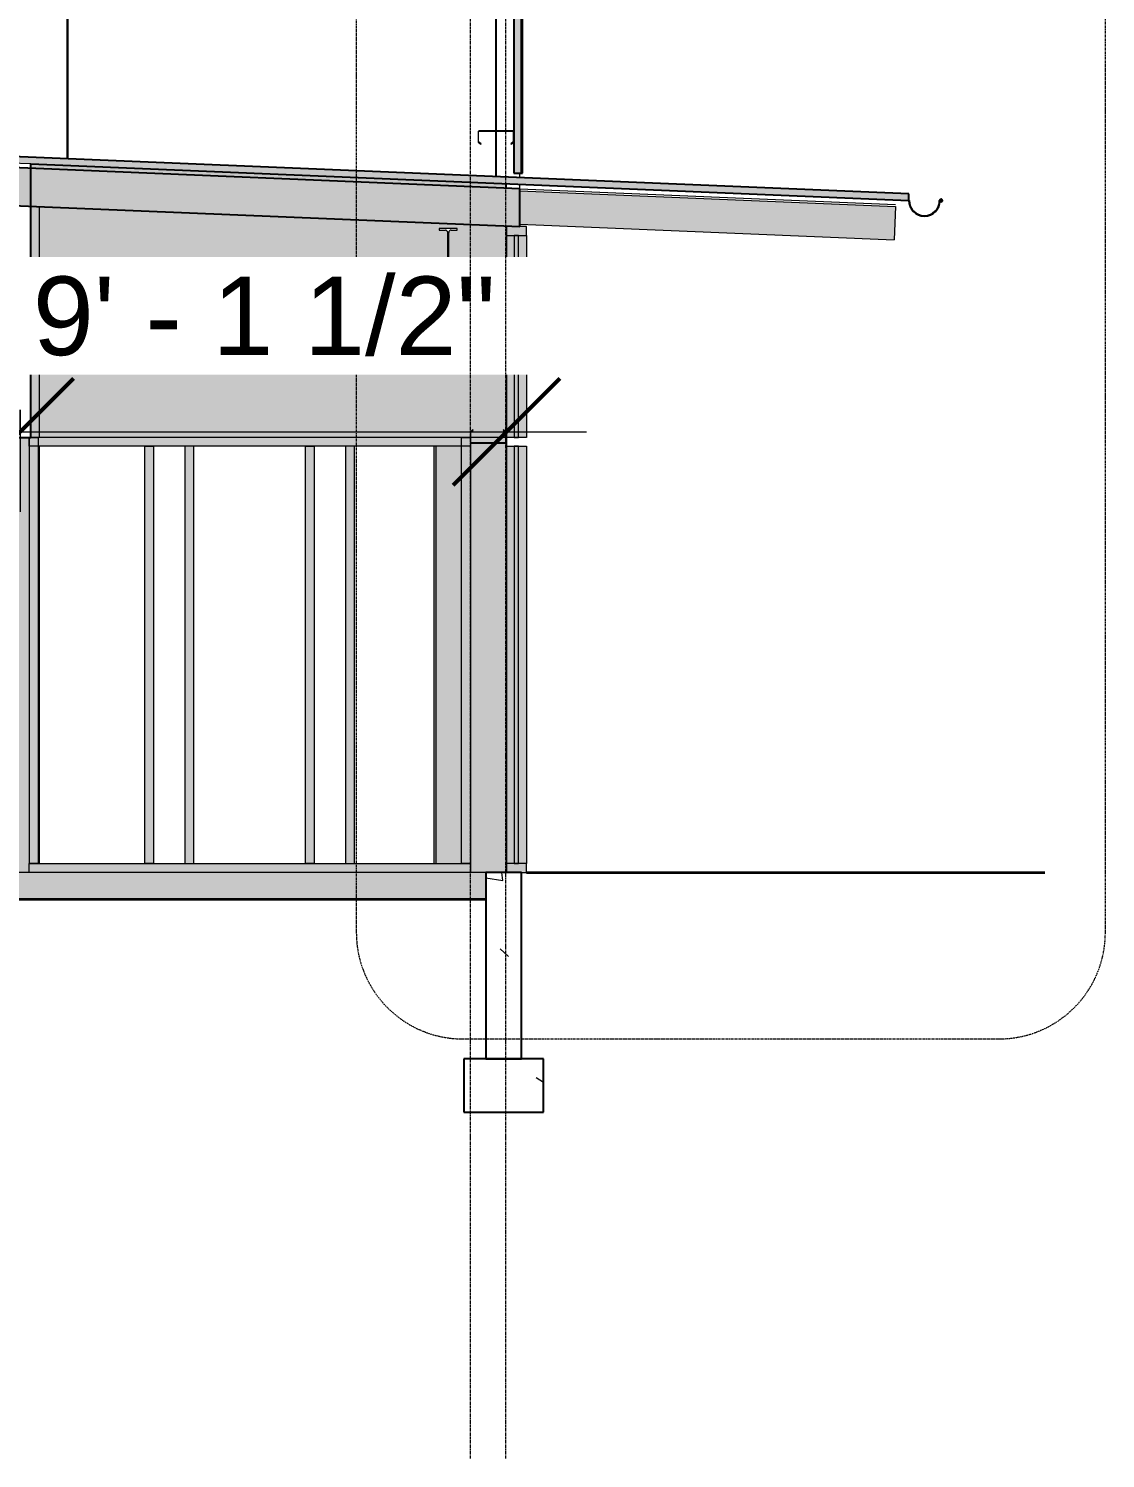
# Model space of a CAD drawing. Header units: inches. Extents: x -23034 to -8448, y -290 to 853.
# Drawn here: x -15321.9 to -15079.4, y -132 to 190.1 of the extents above; entities that cross this region are included whole.
import ezdxf

# ---------------------------------------------------------------- set-up
doc = ezdxf.new("R2010")
doc.units = ezdxf.units.IN
doc.header["$MEASUREMENT"] = 0
doc.linetypes.add('Dash Dot 3_16_', pattern=[0.3125, 0.1875, -0.0625, 0, -0.0625])
doc.linetypes.add('Grid Line 1_2_', pattern=[0.875, 0.5, -0.125, 0.125, -0.125])
for name, color, linetype, lineweight in [('A-ANNO-DIMS', 211, 'Continuous', 9), ('A-ANNO-DIMS-192', 211, 'Continuous', 9), ('A-ANNO-SYMB', 150, 'Continuous', 9), ('A-CLNG', 13, 'Continuous', 9), ('A-CLNG-PATT', 13, 'Continuous', 9), ('A-GLAZ-CURT', 52, 'Continuous', 9), ('A-GLAZ-CWMG', 51, 'Continuous', 9), ('A-ROOF', 132, 'Continuous', 9), ('A-ROOF-MCUT', 132, 'Continuous', 25), ('A-ROOF-OTLN', 132, 'Continuous', 9), ('A-WALL', 113, 'Continuous', 9), ('A-WALL-PATT', 111, 'Continuous', 25), ('C-BLDG-PADS', 91, 'Continuous', 9), ('C-TOPO', 7, 'Continuous', 9), ('I-WALL', 2, 'Continuous', 9), ('L-SITE-WALL', 31, 'Continuous', 9), ('S-BEAM', 12, 'Continuous', 9), ('S-COLS', 52, 'Continuous', 9), ('S-FNDN', 32, 'Continuous', 9), ('S-GRID', 1, 'Continuous', 9)]:
    doc.layers.add(name, color=color, linetype=linetype, lineweight=lineweight)
doc.styles.add('Arial_1', font='arial.ttf', dxfattribs={"height": 17.703593})
doc.dimstyles.new('Linear_-_3_32__Arial', dxfattribs={"dimscale": 12, "dimtxt": 18, "dimasz": 2, "dimexe": 1.5, "dimexo": 1, "dimgap": 1, "dimtad": 1, "dimdec": 4, "dimrnd": 0.0625, "dimzin": 1, "dimdsep": 46, "dimlunit": 4, "dimtxsty": 'Arial_1', "dimblk1": 'OBLIQUE', "dimblk2": 'OBLIQUE', "dimsah": 1, "dimcen": 0.09, "dimdle": 1.5, "dimazin": 0, "dimtfac": 1, "dimtdec": 4, "dimtix": 1, "dimtmove": 0, "dimatfit": 3, "dimfxl": 1, "dimtvp": 1, "dimtfill": 1, "dimfrac": 2, "dimtolj": 1, "dimtzin": 0, "dimarcsym": 2})
pattern_1 = [(50, (-32938.486, 67.247), (55.0854, -4.81984), [5.76, -63.36]), (355, (-32938.486, 67.247), (-10.65569, 57.76853), [4.608, -50.688]), (100.451, (-32933.895, 66.846), (44.42947, 52.94866), [4.895, -53.848]), (46.184, (-32938.486, 82.61), (81.96444, -12.71212), [8.64, -95.04]), (96.636, (-32931.655, 81.55), (71.7815, 74.81238), [7.343, -80.772]), (351.184, (-32938.49, 82.61), (71.78195, 74.81243), [6.912, -76.032]), (21, (-32930.806, 78.767), (45.84207, -30.92146), [5.76, -63.36]), (326, (-32930.806, 78.767), (18.68706, 55.69148), [4.608, -50.688]), (71.451, (-32926.985, 76.19), (64.52891, 24.77011), [4.895, -53.848]), (37.5, (-32938.486, 67.247), (0.933895, 25.566816), [2.534, -47.539, 2.534, -48.922, -50.88]), (37.5, (-32938.486, 67.247), (0.933895, 25.566816), [-101.53, 2.534, -48.346]), (7.5, (-32938.486, 67.247), (20.20404, 30.291303), [2.534, -26.803, 2.534, -46.387, -19.392]), (7.5, (-32938.486, 67.247), (20.20404, 30.291303), [-78.259, 2.534, -16.858]), (327.5, (-32955.612, 67.247), (40.997785, -1.732403), [2.534, -16.666, 2.534, -57.37, -79.488]), (327.5, (-32955.612, 67.247), (40.997785, -1.732403), [-79.104, 2.534, -76.954]), (317.5, (-32963.292, 67.247), (44.78888, 7.68784), [2.534, -22.426, 2.534, -37.248, -56.448]), (317.5, (-32963.292, 67.247), (44.78888, 7.68784), [-64.742, 2.534, -53.914])]
pattern_2 = [(45, (-32938.486, 67.247), (-19.00703, 19.00703), []), (45, (-32938.486, 96.047), (-19.00703, 19.00703), [])]

# ---------------------------------------------------------------- blocks, each defined once
blk = doc.blocks.new('Struct_Sports Complex_2015_rvt-2-Section 8')
at = {"layer": 'A-WALL-PATT', "lineweight": 9}
h = blk.add_hatch(dxfattribs=at)
h.set_pattern_fill('FP_12', color=250, style=0, pattern_type=2)
h.set_pattern_definition(pattern_1)
h.paths.add_polyline_path([(-22066.14, -42), (-22058.14, -42), (-22058.14, 0), (-22066.14, 0)], flags=0)
at = {"layer": 'S-FNDN'}
h = blk.add_hatch(dxfattribs=at)
h.set_pattern_fill('FP_12', color=256, style=0, pattern_type=2)
h.set_pattern_definition(pattern_1)
h.paths.add_polyline_path([(-22053.14, -54), (-22053.14, -42), (-22071.14, -42), (-22071.14, -54)], flags=0)
at = {"layer": 'L-SITE-WALL', "color": 10, "lineweight": 25}
for p, q in [((-22066.14, 0), (-22066.14, -42)), ((-22058.14, 0), (-22066.14, 0)), ((-22058.14, -42), (-22058.14, 0)), ((-22066.14, -42), (-22058.14, -42))]:
    blk.add_line(p, q, dxfattribs=at)
at = {"layer": 'S-FNDN', "color": 10, "lineweight": 25}
for p, q in [((-22053.14, -42), (-22071.14, -42)), ((-22071.14, -42), (-22071.14, -54)), ((-22053.14, -54), (-22053.14, -42)), ((-22071.14, -54), (-22053.14, -54))]:
    blk.add_line(p, q, dxfattribs=at)
blk = doc.blocks.new('Girt_C - 8_D-1111111-Section 8')
at = {"layer": 'S-BEAM'}
h = blk.add_hatch(dxfattribs=at)
h.set_pattern_fill('FP_10', color=256, style=0, pattern_type=2)
h.set_pattern_definition(pattern_2)
h.paths.add_polyline_path([(-22061.83, 96.7), (-22061.83, 96.8), (-22069.45, 96.8), (-22069.45, 96.7)], flags=0)
h.paths.add_polyline_path([(-22069.53, 96.88), (-22069.53, 99.2), (-22069, 99.65), (-22069.07, 99.73), (-22069.64, 99.25), (-22069.64, 96.88)], flags=0)
h.paths.add_polyline_path([(-22061.75, 96.88), (-22061.64, 96.88), (-22061.64, 99.25), (-22062.21, 99.73), (-22062.29, 99.65), (-22061.75, 99.2)], flags=0)
at = {"layer": 'S-BEAM', "lineweight": 15}
for p, q in [((-22069.07, 99.73), (-22069.64, 99.25)), ((-22069.64, 99.25), (-22069.64, 96.88)), ((-22069.53, 99.2), (-22069, 99.65)), ((-22069.53, 96.88), (-22069.53, 99.2)), ((-22061.83, 96.8), (-22069.45, 96.8)), ((-22069.45, 96.7), (-22061.83, 96.7)), ((-22069, 99.65), (-22069.07, 99.73)), ((-22062.21, 99.73), (-22062.29, 99.65)), ((-22062.29, 99.65), (-22061.75, 99.2)), ((-22061.64, 99.25), (-22062.21, 99.73)), ((-22061.75, 99.2), (-22061.75, 96.88)), ((-22061.64, 96.88), (-22061.64, 99.25))]:
    blk.add_line(p, q, dxfattribs=at)
for centre, radius, start, end in [((-22069.45, 96.88), 0.188, 180, 270), ((-22069.45, 96.88), 0.0782, 183.0424, 270), ((-22061.83, 96.88), 0.0782, 270, 357.8773), ((-22061.83, 96.88), 0.188, 270, 0)]:
    blk.add_arc(centre, radius, start, end, dxfattribs=at)
blk = doc.blocks.new('W-Wide Flange-Column - B3_B-1169465-Section 8')
at = {"layer": 'S-COLS'}
for points in [[(-22077.46, 2), (-22077.46, 96), (-22077.89, 96), (-22077.89, 2)], [(-22076.94, 2), (-22076.77, 2), (-22076.77, 96), (-22077.46, 96), (-22077.42, 2), (-22077.11, 2)], [(-22071.64, 2), (-22071.64, 96), (-22076.77, 96), (-22076.77, 2)]]:
    blk.add_hatch(color=256, dxfattribs=at).paths.add_polyline_path(points, flags=0)
for p, q in [((-22077.89, 96), (-22077.89, 2)), ((-22077.46, 96), (-22077.46, 2))]:
    blk.add_line(p, q, dxfattribs=at)
blk = doc.blocks.new('Rectangular Mullion - Exterior 2_ x 4_5_-1147420-Section 8')
at = {"layer": 'A-GLAZ-CWMG'}
blk.add_hatch(color=256, dxfattribs=at).paths.add_polyline_path([(-22142.02, 96), (-22142.02, 98), (-22169.02, 98), (-22169.02, 96), (-22147.64, 96)], flags=0)
for p, q in [((-22169.02, 96), (-22169.02, 98)), ((-22142.02, 98), (-22168.64, 98)), ((-22142.02, 96), (-22169.02, 96))]:
    blk.add_line(p, q, dxfattribs=at)
blk = doc.blocks.new('Rectangular Mullion - Exterior 2_ x 4_5_-1147060-Section 8')
at = {"layer": 'A-GLAZ-CWMG'}
blk.add_hatch(color=256, dxfattribs=at).paths.add_polyline_path([(-22069.64, 96), (-22069.64, 98), (-22105.83, 98), (-22105.83, 96), (-22078.52, 96)], flags=0)
for p, q in [((-22069.64, 98), (-22105.83, 98)), ((-22069.64, 96), (-22105.83, 96))]:
    blk.add_line(p, q, dxfattribs=at)
blk = doc.blocks.new('Rectangular Mullion - Exterior 2_ x 4_5_-1147398-Section 8')
at = {"layer": 'A-GLAZ-CWMG'}
blk.add_hatch(color=256, dxfattribs=at).paths.add_polyline_path([(-22105.83, 96), (-22105.83, 98), (-22142.02, 98), (-22142.02, 96)], flags=0)
for p, q in [((-22105.83, 98), (-22142.02, 98)), ((-22105.83, 96), (-22142.02, 96))]:
    blk.add_line(p, q, dxfattribs=at)
blk = doc.blocks.new('Rectangular Mullion - Exterior 2_ x 4_5_-769210-Section 8')
at = {"layer": 'A-GLAZ-CWMG'}
blk.add_hatch(color=256, dxfattribs=at).paths.add_polyline_path([(-22078.52, 0), (-22069.64, 0), (-22069.64, 2), (-22105.83, 2), (-22105.83, 0)], flags=0)
blk.add_line((-22105.83, 2), (-22069.64, 2), dxfattribs=at)
blk = doc.blocks.new('Rectangular Mullion - Exterior 2_ x 4_5_-769211-Section 8')
at = {"layer": 'A-GLAZ-CWMG'}
blk.add_hatch(color=256, dxfattribs=at).paths.add_polyline_path([(-22142.02, 0), (-22105.83, 0), (-22105.83, 2), (-22142.02, 2)], flags=0)
blk.add_line((-22142.02, 2), (-22105.83, 2), dxfattribs=at)
blk = doc.blocks.new('Rectangular Mullion - Exterior 2_ x 4_5_-1147421-Section 8')
at = {"layer": 'A-GLAZ-CWMG'}
blk.add_hatch(color=256, dxfattribs=at).paths.add_polyline_path([(-22142.02, 0), (-22142.02, 2), (-22169.02, 2), (-22169.02, 0)], flags=0)
for p, q in [((-22169.02, 0), (-22169.02, 2)), ((-22169.02, 2), (-22142.02, 2))]:
    blk.add_line(p, q, dxfattribs=at)
blk = doc.blocks.new('Rectangular Mullion - Exterior 2_ x 4_5_-1147063-Section 8')
at = {"layer": 'A-GLAZ-CWMG'}
blk.add_hatch(color=256, dxfattribs=at).paths.add_polyline_path([(-22169.02, 2), (-22167.02, 2), (-22167.02, 98), (-22169.02, 98), (-22169.02, 76.53)], flags=0)
for p, q in [((-22169.02, 98), (-22169.02, 2)), ((-22168.64, 98), (-22167.02, 98)), ((-22167.02, 98), (-22167.02, 2)), ((-22167.02, 2), (-22169.02, 2))]:
    blk.add_line(p, q, dxfattribs=at)
blk = doc.blocks.new('Rectangular Mullion - Exterior 2_ x 4_5_-827464-Section 8')
at = {"layer": 'A-GLAZ-CWMG'}
blk.add_hatch(color=256, dxfattribs=at).paths.add_polyline_path([(-22104.83, 2), (-22104.83, 96), (-22106.83, 96), (-22106.83, 2)], flags=0)
for p, q in [((-22106.83, 96), (-22104.83, 96)), ((-22106.83, 96), (-22106.83, 2)), ((-22104.83, 96), (-22104.83, 2)), ((-22104.83, 2), (-22106.83, 2))]:
    blk.add_line(p, q, dxfattribs=at)
blk = doc.blocks.new('Girt_C - 8_D-V31-Section 8')
at = {"layer": 'S-BEAM'}
h = blk.add_hatch(dxfattribs=at)
h.set_pattern_fill('FP_10', color=256, style=0, pattern_type=2)
h.set_pattern_definition(pattern_2)
h.paths.add_polyline_path([(-22067.32, 164.02), (-22067.25, 164.1), (-22067.78, 164.55), (-22067.78, 166.87), (-22067.89, 166.87), (-22067.89, 164.5)], flags=0)
h.paths.add_polyline_path([(-22060.46, 164.02), (-22059.89, 164.5), (-22059.89, 166.87), (-22060, 166.87), (-22060, 164.55), (-22060.54, 164.1)], flags=0)
h.paths.add_polyline_path([(-22060.08, 166.95), (-22060.08, 167.05), (-22067.7, 167.05), (-22067.7, 166.95)], flags=0)
at = {"layer": 'S-BEAM', "lineweight": 15}
for p, q in [((-22067.89, 166.87), (-22067.89, 164.5)), ((-22067.89, 164.5), (-22067.32, 164.02)), ((-22067.78, 164.55), (-22067.78, 166.87)), ((-22067.25, 164.1), (-22067.78, 164.55)), ((-22060.08, 167.05), (-22067.7, 167.05)), ((-22067.7, 166.95), (-22060.08, 166.95)), ((-22060, 164.55), (-22060.54, 164.1)), ((-22060.46, 164.02), (-22059.89, 164.5)), ((-22060, 166.87), (-22060, 164.55)), ((-22059.89, 164.5), (-22059.89, 166.87)), ((-22067.32, 164.02), (-22067.25, 164.1)), ((-22060.54, 164.1), (-22060.46, 164.02))]:
    blk.add_line(p, q, dxfattribs=at)
for centre, radius, start, end in [((-22067.7, 166.87), 0.188, 90, 180), ((-22067.7, 166.87), 0.0782, 90, 177.8773), ((-22060.08, 166.87), 0.188, 0, 90), ((-22060.08, 166.87), 0.0782, 3.0424, 90)]:
    blk.add_arc(centre, radius, start, end, dxfattribs=at)
blk = doc.blocks.new('W-Wide Flange - W12X19-1098423-Section 8')
at = {"layer": 'S-BEAM', "lineweight": 15}
for p, q in [((-22072.64, 145.05), (-22076.65, 145.05)), ((-22076.65, 145.05), (-22076.65, 144.7)), ((-22072.64, 144.7), (-22072.64, 145.05)), ((-22076.65, 144.7), (-22075.28, 144.7)), ((-22074.76, 144.18), (-22074.76, 133.73)), ((-22074.52, 133.73), (-22074.52, 144.18)), ((-22074, 144.7), (-22072.64, 144.7)), ((-22075.28, 133.2), (-22076.65, 133.2)), ((-22076.65, 133.2), (-22076.65, 132.85)), ((-22076.65, 132.85), (-22072.64, 132.85)), ((-22072.64, 133.2), (-22074, 133.2)), ((-22072.64, 132.85), (-22072.64, 133.2))]:
    blk.add_line(p, q, dxfattribs=at)
for centre, start, end in [((-22075.28, 144.18), 0, 90), ((-22074, 144.18), 90, 180), ((-22075.28, 133.73), 270, 0), ((-22074, 133.73), 180, 270)]:
    blk.add_arc(centre, 0.525, start, end, dxfattribs=at)
blk = doc.blocks.new('Rectangular Mullion - Exterior 2_ x 4_5_-V51-Section 8')
at = {"layer": 'A-GLAZ-CWMG'}
blk.add_hatch(color=256, dxfattribs=at).paths.add_polyline_path([(-22131.95, 2), (-22131.95, 96), (-22133.95, 96), (-22133.95, 2)], flags=0)
for p, q in [((-22133.95, 96), (-22133.95, 2)), ((-22131.95, 2), (-22131.95, 96))]:
    blk.add_line(p, q, dxfattribs=at)
blk = doc.blocks.new('System Panel - Exterior Glazing-827454-Section 8')
at = {"layer": 'A-GLAZ-CURT', "transparency": 33554649}
blk.add_hatch(color=256, dxfattribs=at).paths.add_polyline_path([(-22059.77, 2), (-22058.77, 2), (-22058.77, 96), (-22059.77, 96), (-22059.77, 76.53)], flags=0)
at = {"layer": 'A-GLAZ-CURT'}
for p, q in [((-22058.77, 96), (-22059.77, 96)), ((-22059.77, 96), (-22059.77, 2)), ((-22059.77, 96), (-22058.77, 96)), ((-22059.77, 96), (-22059.77, 2)), ((-22058.77, 2), (-22058.77, 96)), ((-22058.77, 2), (-22058.77, 96)), ((-22059.77, 2), (-22058.77, 2)), ((-22059.77, 2), (-22058.77, 2))]:
    blk.add_line(p, q, dxfattribs=at)
blk = doc.blocks.new('System Panel - Exterior Glazing-1142349-Section 8')
at = {"layer": 'A-GLAZ-CURT', "transparency": 33554649}
blk.add_hatch(color=256, dxfattribs=at).paths.add_polyline_path([(-22059.77, 98), (-22058.77, 98), (-22058.77, 143.5), (-22059.77, 143.5), (-22059.77, 115.59)], flags=0)
at = {"layer": 'A-GLAZ-CURT'}
for p, q in [((-22058.77, 143.5), (-22059.77, 143.5)), ((-22059.77, 143.5), (-22059.77, 98)), ((-22059.77, 143.5), (-22058.77, 143.5)), ((-22059.77, 143.5), (-22059.77, 98)), ((-22058.77, 98), (-22058.77, 143.5)), ((-22058.77, 98), (-22058.77, 143.5)), ((-22059.77, 98), (-22058.77, 98)), ((-22059.77, 98), (-22058.77, 98))]:
    blk.add_line(p, q, dxfattribs=at)
blk = doc.blocks.new('Rectangular Mullion - Exterior 2_ x 4_5_-769167-Section 8')
at = {"layer": 'A-GLAZ-CWMG'}
blk.add_hatch(color=256, dxfattribs=at).paths.add_polyline_path([(-22057.02, 0), (-22057.02, 2), (-22061.52, 2), (-22061.52, 0)], flags=0)
at = {"layer": 'A-GLAZ-CWMG', "lineweight": 13}
for p, q in [((-22057.02, 2), (-22061.52, 2)), ((-22061.52, 2), (-22061.52, 0)), ((-22061.52, 0), (-22057.02, 0)), ((-22057.02, 0), (-22057.02, 2))]:
    blk.add_line(p, q, dxfattribs=at)
blk = doc.blocks.new('Rectangular Mullion - Exterior 2_ x 4_5_-1135276-Section 8')
at = {"layer": 'A-GLAZ-CWMG'}
blk.add_hatch(color=256, dxfattribs=at).paths.add_polyline_path([(-22057.02, 143.5), (-22057.02, 145.5), (-22061.52, 145.5), (-22061.52, 143.5), (-22061.24, 143.5)], flags=0)
at = {"layer": 'A-GLAZ-CWMG', "lineweight": 13}
for p, q in [((-22057.02, 145.5), (-22061.52, 145.5)), ((-22061.52, 145.5), (-22061.52, 143.5)), ((-22057.02, 143.5), (-22057.02, 145.5)), ((-22061.52, 143.5), (-22057.02, 143.5))]:
    blk.add_line(p, q, dxfattribs=at)
blk = doc.blocks.new('Rectangular Mullion - Exterior 2_ x 4_5_-V53-Section 8')
at = {"layer": 'A-GLAZ-CWMG'}
h = blk.add_hatch(color=256, dxfattribs=at)
h.paths.add_polyline_path([(-22059.77, 2), (-22059.77, 96), (-22061.52, 96), (-22061.52, 2)], flags=0)
h.paths.add_polyline_path([(-22057.02, 2), (-22057.02, 96), (-22058.77, 96), (-22058.77, 2)], flags=0)
blk.add_hatch(color=256, dxfattribs=at).paths.add_polyline_path([(-22058.77, 2), (-22058.77, 96), (-22059.77, 96), (-22059.77, 2)], flags=0)
for p, q in [((-22061.52, 96), (-22059.77, 96)), ((-22061.52, 96), (-22061.52, 2)), ((-22059.77, 96), (-22058.77, 96)), ((-22058.77, 96), (-22057.02, 96)), ((-22057.02, 96), (-22057.02, 2)), ((-22059.77, 2), (-22061.52, 2)), ((-22058.77, 2), (-22059.77, 2)), ((-22057.02, 2), (-22058.77, 2))]:
    blk.add_line(p, q, dxfattribs=at)
blk = doc.blocks.new('Rectangular Mullion - Exterior 2_ x 4_5_-V54-Section 8')
at = {"layer": 'A-GLAZ-CWMG'}
h = blk.add_hatch(color=256, dxfattribs=at)
h.paths.add_polyline_path([(-22057.02, 98), (-22057.02, 143.5), (-22058.77, 143.5), (-22058.77, 98)], flags=0)
h.paths.add_polyline_path([(-22061.24, 98), (-22059.77, 98), (-22059.77, 143.5), (-22061.52, 143.5), (-22061.52, 98)], flags=0)
blk.add_hatch(color=256, dxfattribs=at).paths.add_polyline_path([(-22058.77, 98), (-22058.77, 143.5), (-22059.77, 143.5), (-22059.77, 98)], flags=0)
for p, q in [((-22061.52, 143.5), (-22061.52, 98)), ((-22061.24, 143.5), (-22059.77, 143.5)), ((-22059.77, 143.5), (-22058.77, 143.5)), ((-22058.77, 143.5), (-22057.02, 143.5)), ((-22057.02, 143.5), (-22057.02, 98)), ((-22059.77, 98), (-22061.52, 98)), ((-22058.77, 98), (-22059.77, 98)), ((-22057.02, 98), (-22058.77, 98))]:
    blk.add_line(p, q, dxfattribs=at)
blk = doc.blocks.new('Rectangular Mullion - Exterior 2_ x 4_5_-1142495-Section 8')
at = {"layer": 'A-GLAZ-CWMG'}
blk.add_hatch(color=256, dxfattribs=at).paths.add_polyline_path([(-22069.64, 2), (-22069.64, 98), (-22071.64, 98), (-22071.64, 2)], flags=0)
for p, q in [((-22071.64, 98), (-22069.64, 98)), ((-22071.64, 2), (-22071.64, 98)), ((-22069.64, 2), (-22071.64, 2))]:
    blk.add_line(p, q, dxfattribs=at)
blk = doc.blocks.new('Dimension Lumber - 5_5 x 7_5 Glulam-1165141-Section 8')
at = {"layer": 'S-BEAM'}
blk.add_hatch(color=256, dxfattribs=at).paths.add_polyline_path([(-21974.22, 142.48), (-21973.91, 149.98), (-22058.49, 153.5), (-22058.49, 145.99), (-22009.4, 143.95)], flags=0)
for p, q in [((-22058.49, 153.5), (-21973.91, 149.98)), ((-21973.91, 149.98), (-21974.22, 142.48)), ((-22058.49, 145.99), (-21974.22, 142.48))]:
    blk.add_line(p, q, dxfattribs=at)
blk = doc.blocks.new('DIMBLOCK1-Section 8')
at = {"layer": 'A-ANNO-DIMS-192', "lineweight": 50}
for p, q in [((-15323.82, 99.26), (-15311.82, 111.26)), ((-15214.32, 99.26), (-15202.32, 111.26)), ((-15323.82, 99.26), (-15335.82, 87.26)), ((-15214.32, 99.26), (-15226.32, 87.26))]:
    blk.add_line(p, q, dxfattribs=at)
at = {"layer": 'A-ANNO-DIMS-192'}
for p, q in [((-15323.82, 104.23), (-15323.82, 81.26)), ((-15323.82, 99.26), (-15323.82, 104.23)), ((-15214.32, 104.23), (-15214.32, 81.26)), ((-15214.32, 99.26), (-15214.32, 104.23)), ((-15341.82, 99.26), (-15196.32, 99.26))]:
    blk.add_line(p, q, dxfattribs=at)
at = {"layer": 'A-ANNO-DIMS-192', "color": 0, "insert": (-15321, 134.23), "char_height": 17.7036, "width": 124.6154, "attachment_point": 1, "line_spacing_factor": 0.938532, "style": 'Arial_1', "bg_fill": 3, "box_fill_scale": 1.25, "bg_fill_color": 0, "bg_fill_transparency": 0}
blk.add_mtext('9\' - 1 1/2"', dxfattribs=at)
blk = doc.blocks.new('_Oblique')
at = {"color": 0, "linetype": 'ByBlock', "lineweight": -2}
blk.add_line((-0.5, -0.5), (0.5, 0.5), dxfattribs=at)

msp = doc.modelspace()

# ---------------------------------------------------------------- hatches: boundary and pattern name
at = {"layer": 'A-CLNG-PATT'}
h = msp.add_hatch(dxfattribs=at)
h.set_pattern_fill('FP_16', color=256, style=0, pattern_type=2)
h.set_pattern_definition([(161.57, (-32937.526, 68.207), (-7.6802237, -0.0009796), [0, -54.643, 6.067, 0]), (18.43, (-32939.446, 68.207), (-7.6802237, 0.0009796), [0, -54.643, 6.067, 0]), (108.43, (-32937.526, 68.207), (3.8382953, -19.20136532), [18.211, -42.499]), (71.57, (-32939.446, 68.207), (3.8382953, 19.20136532), [18.211, -42.499])])
h.paths.add_polyline_path([(-15211.30301, 145.4935), (-15211.30301, 154.00087), (-15951.69863, 184.85069), (-15951.69863, 176.34332), (-15214.04897, 145.60791)], flags=0)
at = {"layer": 'A-ROOF'}
h = msp.add_hatch(color=256, dxfattribs=at)
h.paths.add_polyline_path([(-15123.69863, 151.35156), (-15123.69863, 152.85286), (-15849.08144, 183.07714), (-15885.11268, 183.07714), (-15162.21009, 152.9562)], flags=0)
h.paths.add_polyline_path([(-15898.51113, 183.63541), (-15898.51113, 185.13671), (-15946.69863, 187.14453), (-15946.69863, 185.64323), (-15922.51359, 184.63552)], flags=0)
at = {"layer": 'A-ROOF-OTLN'}
h = msp.add_hatch(color=256, dxfattribs=at)
h.paths.add_polyline_path([(-15120.8064, 147.90473), (-15119.59086, 147.90473), (-15118.44863, 148.32047), (-15117.51747, 149.1018), (-15116.90971, 150.15449), (-15116.96844, 150.17586), (-15117.56535, 149.14198), (-15118.47988, 148.3746), (-15119.60171, 147.96628), (-15120.79555, 147.96628), (-15121.91738, 148.3746), (-15122.83191, 149.14198), (-15123.42882, 150.17586), (-15123.48755, 150.15449), (-15122.87979, 149.1018), (-15121.94863, 148.32047)], flags=0)
h.paths.add_polyline_path([(-15116.23836, 151.46208), (-15116.28801, 151.60771), (-15116.51206, 151.58824)], flags=0)
h.paths.add_polyline_path([(-15116.29712, 151.1665), (-15116.15035, 151.32647), (-15116.23836, 151.46208)], flags=0)
at = {"layer": 'A-WALL-PATT', "lineweight": 9}
h = msp.add_hatch(dxfattribs=at)
h.set_pattern_fill('FP_13', color=256, style=0, pattern_type=2)
h.set_pattern_definition([(90, (-29450.7, 677.25), (-193, -193), [48, -145]), (180, (-29450.7, 677.25), (-2e-14, -193), [96.25, -96.75]), (270, (-29546.96, 725.25), (-193, -193), [48, -145]), (180, (-29450.7, 725.25), (-2e-14, -193), [96.25, -96.75]), (270, (-29547.2, 725.25), (-193, -193), [48, -145]), (180, (-29547.2, 725.25), (-2e-14, -193), [96.25, -96.75]), (90, (-29643.46, 677.25), (-193, -193), [48, -145]), (180, (-29547.2, 677.25), (-2e-14, -193), [96.25, -96.75]), (90, (-29498.7, 725.5), (-193, -193), [48, -145]), (180, (-29450.46, 725.5), (-2e-14, -193), [48.25, -144.75]), (180, (-29450.46, 773.5), (-2e-14, -193), [48.25, -144.75]), (90, (-29595.2, 725.5), (-193, -193), [48, -145]), (180, (-29498.96, 725.5), (-2e-14, -193), [96.25, -96.75]), (270, (-29498.96, 773.5), (-193, -193), [48, -145]), (180, (-29498.96, 773.5), (-2e-14, -193), [96.25, -96.75]), (180, (-29595.46, 725.5), (-2e-14, -193), [48, -145]), (270, (-29595.46, 773.5), (-193, -193), [48, -145]), (180, (-29595.46, 773.5), (-2e-14, -193), [48, -145]), (90, (-29450.7, 773.75), (-193, -193), [48, -145]), (180, (-29450.7, 773.75), (-2e-14, -193), [96.25, -96.75]), (270, (-29546.96, 821.75), (-193, -193), [48, -145]), (180, (-29450.7, 821.75), (-2e-14, -193), [96.25, -96.75]), (270, (-29547.2, 821.75), (-193, -193), [48, -145]), (180, (-29547.2, 821.75), (-2e-14, -193), [96.25, -96.75]), (270, (-29643.46, 821.75), (-193, -193), [48, -145]), (180, (-29547.2, 773.75), (-2e-14, -193), [96.25, -96.75]), (90, (-29498.7, 822), (-193, -193), [48, -145]), (180, (-29450.46, 822), (-2e-14, -193), [48.25, -144.75]), (180, (-29450.46, 870), (-2e-14, -193), [48.25, -144.75]), (90, (-29595.2, 822), (-193, -193), [48, -145]), (180, (-29498.96, 822), (-2e-14, -193), [96.25, -96.75]), (270, (-29498.96, 870), (-193, -193), [48, -145]), (180, (-29498.96, 870), (-2e-14, -193), [96.25, -96.75]), (180, (-29595.46, 822), (-2e-14, -193), [48, -145]), (270, (-29595.46, 870), (-193, -193), [48, -145]), (180, (-29595.46, 870), (-2e-14, -193), [48, -145])])
h.paths.add_polyline_path([(-15577.07363, 0), (-15470.69863, 0), (-15470.69863, 130.44619), (-15466.82363, 130.44619), (-15466.88948, 130.62081), (-15577.07363, 135.21182), (-15577.07363, 76.53276)], flags=0)
h.paths.add_polyline_path([(-15963.94863, 0), (-15956.94863, 0), (-15956.94863, 110.83487), (-15963.94863, 110.83487), (-15963.94863, 37.47176)], flags=0)
h.paths.add_polyline_path([(-15943.94863, 0), (-15712.07363, 0), (-15712.07363, 140.50348), (-15704.07363, 140.50348), (-15793.94934, 144.2483), (-15796.04907, 140.00689), (-15798.02656, 136.70765), (-15800.8326, 132.92414), (-15804.55077, 128.93105), (-15807.48622, 126.27051), (-15811.26973, 123.46448), (-15815.65947, 120.87753), (-15820.4124, 118.72677), (-15823.13575, 117.70581), (-15825.4184, 116.49063), (-15829.66307, 114.61642), (-15834.56747, 112.97263), (-15839.60263, 111.78837), (-15845.3031, 111.04705), (-15849.8926, 110.83487), (-15943.94863, 110.83487), (-15943.94863, 8.25239)], flags=0)
h.paths.add_polyline_path([(-15611.32363, 0), (-15611.32363, 136.6389), (-15704.07363, 140.50348), (-15704.07363, 0), (-15646.03959, 0)], flags=0)
h.paths.add_polyline_path([(-15943.94863, 150.49827), (-15950.80935, 150.78414), (-15950.72527, 153.70863), (-15951.69863, 153.70863), (-15951.67241, 150.49827), (-15944.38222, 150.49827)], flags=0)
h.paths.add_polyline_path([(-15939.79322, 142.7859), (-15850.21675, 142.82401), (-15846.78859, 143.14884), (-15843.81775, 143.82157), (-15840.5484, 145.08099), (-15838.72204, 146.11383), (-15943.94863, 150.49827), (-15943.94863, 142.7859)], flags=0)
h.paths.add_polyline_path([(-15956.94863, 145.05208), (-15956.94863, 145.21919), (-15958.19863, 145.21919), (-15958.19863, 145.98915), (-15963.94863, 145.98915), (-15963.94863, 145.05208), (-15957.07284, 145.05208)], flags=0)
h.paths.add_polyline_path([(-15214.32363, 145.5), (-15211.45904, 145.5), (-15214.32363, 145.61936)], flags=0)
h.paths.add_polyline_path([(-15211.32363, 154.00173), (-15211.32363, 155.0026), (-15214.32363, 155.1276), (-15214.32363, 154.12673), (-15214.04897, 154.11529)], flags=0)
h.paths.add_polyline_path([(-15211.32363, 156.5039), (-15211.32363, 157.5), (-15212.69863, 157.5), (-15212.69863, 164.5), (-15213.27316, 164.01791), (-15213.34347, 164.1017), (-15212.80801, 164.551), (-15212.80801, 166.87128), (-15212.69863, 166.94531), (-15212.69863, 193.5), (-15213.27316, 193.01791), (-15213.34347, 193.1017), (-15212.80801, 193.551), (-15212.80801, 195.87128), (-15212.69863, 195.94531), (-15212.69863, 239), (-15213.27316, 238.51791), (-15213.34347, 238.6017), (-15212.80801, 239.051), (-15212.80801, 239.45581), (-15220.58926, 239.45581), (-15220.52847, 239), (-15220.05379, 238.6017), (-15220.1241, 238.51791), (-15220.69863, 239.051), (-15220.69863, 239.45581), (-15782.51113, 239.45581), (-15782.51113, 199.45214), (-15782.63613, 199.45214), (-15782.63613, 183.07714), (-15789.9371, 183.07714), (-15789.9371, 180.6128), (-15212.69863, 156.56119)], flags=0)
h.paths.add_polyline_path([(-15326.19863, 158.78819), (-15326.19863, 159.78906), (-15789.9371, 179.1115), (-15789.9371, 178.11063), (-15328.65912, 158.89071)], flags=0)
h.paths.add_polyline_path([(-15950.35491, 161.69063), (-15949.82062, 176.26507), (-15951.44863, 176.3329), (-15951.44863, 161.69063), (-15950.71568, 161.69063)], flags=0)
h.paths.add_polyline_path([(-15220.1241, 164.01791), (-15220.69863, 164.551), (-15220.69863, 166.86719), (-15220.58926, 166.86719), (-15220.51116, 164.48547), (-15220.05379, 164.1017)], flags=0)
h.paths.add_polyline_path([(-15220.51116, 166.94531), (-15220.51113, 167.05469), (-15212.88613, 167.05469), (-15212.88607, 166.94531), (-15220.1241, 166.94531)], flags=0)
h.paths.add_polyline_path([(-15826.7496, 179.64448), (-15826.7496, 180.64535), (-15885.11268, 183.07714), (-15898.51113, 183.07714), (-15898.51113, 183.63541), (-15946.69863, 185.64323), (-15946.69863, 187.14453), (-15898.51113, 185.13671), (-15898.51113, 239.45581), (-15949.03702, 239.5), (-15949.51113, 240.07462), (-15949.51113, 241.75), (-15951.44863, 241.75), (-15951.44863, 184.84027), (-15827.47565, 179.67473)], flags=0)
h.paths.add_polyline_path([(-15826.7496, 182.14665), (-15826.7496, 183.07714), (-15849.08144, 183.07714), (-15827.47565, 182.1769)], flags=0)
h.paths.add_polyline_path([(-15220.1241, 193.01791), (-15220.69863, 193.551), (-15220.69863, 195.86719), (-15220.58926, 195.86719), (-15220.51116, 193.48547), (-15220.05379, 193.1017)], flags=0)
h.paths.add_polyline_path([(-15220.1241, 195.94531), (-15220.51116, 195.94531), (-15220.51116, 196.05469), (-15212.88613, 196.05469), (-15212.88607, 195.94531), (-15220.05379, 195.94531)], flags=0)
at = {"layer": 'C-BLDG-PADS'}
h = msp.add_hatch(dxfattribs=at)
h.set_pattern_fill('FP_12', color=256, style=0, pattern_type=2)
h.set_pattern_definition(pattern_1)
h.paths.add_polyline_path([(-15218.94863, -6), (-15218.94863, 0), (-19429.69863, 0), (-19429.69863, -6), (-15231.32859, -6)], flags=0)
at = {"layer": 'I-WALL'}
h = msp.add_hatch(color=256, dxfattribs=at)
h.paths.add_polyline_path([(-15319.57363, 98), (-15222.44863, 98), (-15222.44863, 99.25), (-15221.8741, 99.73209), (-15221.80379, 99.6483), (-15222.33926, 99.199), (-15222.33926, 98), (-15214.55801, 98), (-15214.61879, 99.25), (-15215.09347, 99.6483), (-15215.02316, 99.73209), (-15214.44863, 99.199), (-15214.44863, 98), (-15214.32363, 98), (-15214.32363, 145.61936), (-15319.57363, 150.00477), (-15319.57363, 98.9999)], flags=0)
h.paths.add_polyline_path([(-15226.80613, 132.85208), (-15229.45363, 132.85208), (-15229.45363, 133.20208), (-15228.09113, 133.20208), (-15227.7199, 133.35585), (-15227.56613, 133.72708), (-15227.64045, 144.3565), (-15227.7199, 144.54831), (-15228.09113, 144.70208), (-15229.45363, 144.70208), (-15229.45363, 145.05208), (-15225.44363, 145.05208), (-15225.44363, 144.70208), (-15226.80613, 144.70208), (-15227.20767, 144.47514), (-15227.33113, 144.17708), (-15227.33113, 133.72708), (-15227.17736, 133.35585), (-15226.80613, 133.20208), (-15225.44363, 133.20208), (-15225.44363, 132.85208)], flags=0)
h.paths.add_polyline_path([(-15214.32363, 154.12673), (-15214.32363, 155.1276), (-15321.44863, 159.57965), (-15321.44863, 158.59027), (-15216.06443, 154.19927)], flags=0)
at = {"layer": 'I-WALL', "lineweight": 5}
h = msp.add_hatch(color=256, dxfattribs=at)
h.paths.add_polyline_path([(-15324.32363, 0), (-15321.82363, 0), (-15321.82363, 98), (-15324.32363, 98), (-15324.32363, 2)], flags=0)
h.paths.add_polyline_path([(-15319.82363, 2), (-15319.57363, 2), (-15319.57363, 96), (-15319.82363, 96), (-15319.82363, 76.53276)], flags=0)
h.paths.add_polyline_path([(-15319.57363, 98), (-15319.57363, 150.00477), (-15321.44863, 150.0829), (-15321.44863, 98), (-15319.82363, 98)], flags=0)
at = {"layer": 'I-WALL'}
h = msp.add_hatch(color=256, dxfattribs=at)
h.paths.add_polyline_path([(-15214.32363, 0), (-15214.32363, 98), (-15214.44863, 98), (-15214.44863, 96.88281), (-15214.55801, 96.87994), (-15214.6361, 98), (-15222.33926, 98), (-15222.33926, 96.87872), (-15222.44863, 96.80469), (-15222.44863, 0), (-15218.94863, 0)], flags=0)
h.paths.add_polyline_path([(-15222.26113, 96.69531), (-15222.26119, 96.80469), (-15214.6361, 96.80469), (-15214.6361, 96.69531)], flags=0)
at = {"layer": 'L-SITE-WALL'}
msp.add_hatch(color=256, dxfattribs=at).paths.add_polyline_path([(-15212.69863, 157.5), (-15211.07363, 157.5), (-15211.07363, 241.75), (-15212.69863, 241.75), (-15212.69863, 232.77676)], flags=0)
at = {"layer": 'L-SITE-WALL', "lineweight": 5}
msp.add_hatch(color=256, dxfattribs=at).paths.add_polyline_path([(-15210.69863, 157.5), (-15210.69863, 241.75), (-15211.07363, 241.75), (-15211.07363, 157.5)], flags=0)

# ---------------------------------------------------------------- linework, layer by layer
at = {"layer": 'A-ANNO-SYMB', "linetype": 'Dash Dot 3_16_'}
for p, q in [((-15248.14581, 248.62822), (-15248.14581, -13.50606)), ((-15079.43276, -13.50606), (-15079.43276, 248.62822)), ((-15224.14581, -37.50606), (-15103.43276, -37.50606))]:
    msp.add_line(p, q, dxfattribs=at)
for centre, start, end in [((-15224.14581, -13.50606), 180, 270), ((-15103.43276, -13.50606), 270, 360)]:
    msp.add_arc(centre, 24, start, end, dxfattribs=at)
at = {"layer": 'A-CLNG', "lineweight": 25}
for p, q in [((-15211.30301, 154.00087), (-15951.69863, 184.85069)), ((-15951.69863, 176.34332), (-15211.30301, 145.4935)), ((-15211.30301, 145.4935), (-15211.30301, 154.00087))]:
    msp.add_line(p, q, dxfattribs=at)
at = {"layer": 'A-ROOF', "lineweight": 25}
for p, q in [((-15123.69863, 152.85286), (-15849.08144, 183.07714)), ((-15321.44863, 159.59114), (-15123.69863, 151.35156)), ((-15123.69863, 151.35156), (-15123.69863, 152.85286))]:
    msp.add_line(p, q, dxfattribs=at)
at = {"layer": 'A-ROOF-MCUT'}
for p, q in [((-15123.63613, 151.35156), (-15123.69863, 151.35156)), ((-15116.59826, 151.15461), (-15116.64289, 151.10998))]:
    msp.add_line(p, q, dxfattribs=at)
for centre, radius, start, end in [((-15116.45523, 151.35156), 0.3059, 232.1590092, 180), ((-15116.45523, 151.35156), 0.2434, 234.0109671, 180), ((-15120.19863, 151.35156), 3.5, 180, 360), ((-15120.19863, 151.35156), 3.4375, 180, 0)]:
    msp.add_arc(centre, radius, start, end, dxfattribs=at)
at = {"layer": 'A-WALL'}
for p, q in [((-15211.07363, 241.75), (-15211.07363, 157.5)), ((-15321.44863, 159.59114), (-15326.19863, 159.78906))]:
    msp.add_line(p, q, dxfattribs=at)
at = {"layer": 'C-BLDG-PADS'}
for p, q in [((-15218.94863, 0), (-17359.35262, 0)), ((-15218.94863, -6), (-15218.94863, 0)), ((-19429.69863, -6), (-15218.94863, -6))]:
    msp.add_line(p, q, dxfattribs=at)
at = {"layer": 'C-TOPO', "lineweight": 35}
for p, q in [((-15209.82363, 0), (-15093.09159, 0)), ((-19046.16843, -6.00628), (-15297.69116, -6.00628)), ((-15297.69116, -6.00628), (-15218.94863, -6.00628))]:
    msp.add_line(p, q, dxfattribs=at)
at = {"layer": 'C-TOPO'}
for p, q in [((-15209.82363, 0), (-15093.09159, 0)), ((-19046.17169, -6.00628), (-15297.69073, -6.00628)), ((-15297.69073, -6.00628), (-15218.94863, -6.00628))]:
    msp.add_line(p, q, dxfattribs=at)
at = {"layer": 'I-WALL', "lineweight": 25}
for p, q in [((-15321.44863, 98), (-15321.44863, 159.59114)), ((-15326.19863, 98), (-15321.44863, 98))]:
    msp.add_line(p, q, dxfattribs=at)
at = {"layer": 'I-WALL'}
for p, q in [((-15214.32363, 154.12673), (-15214.32363, 155.1276)), ((-15319.57363, 150.00477), (-15319.57363, 98)), ((-15214.32363, 145.5), (-15214.32363, 145.61936)), ((-15222.44863, 96.88281), (-15222.44863, 0)), ((-15214.55801, 98), (-15222.33926, 98)), ((-15214.32363, 98), (-15214.44863, 98)), ((-15214.32363, 96.06326), (-15214.32363, 98)), ((-15319.57363, 96), (-15319.57363, 2))]:
    msp.add_line(p, q, dxfattribs=at)
at = {"layer": 'L-SITE-WALL', "lineweight": 25}
for p, q in [((-15212.69863, 241.75), (-15212.69863, 157.5)), ((-15210.69863, 157.5), (-15210.69863, 241.75)), ((-15212.69863, 157.5), (-15210.69863, 157.5))]:
    msp.add_line(p, q, dxfattribs=at)
at = {"layer": 'L-SITE-WALL'}
for p, q in [((-15211.32363, 156.5039), (-15211.32363, 157.5)), ((-15211.32363, 154.00173), (-15211.32363, 155.0026))]:
    msp.add_line(p, q, dxfattribs=at)
at = {"layer": 'S-BEAM'}
msp.add_line((-15211.30301, 154.00087), (-15126.6979, 150.47566), dxfattribs=at)

# ---------------------------------------------------------------- block references
at = {"color": 90, "lineweight": 5}
msp.add_blockref('Struct_Sports Complex_2015_rvt-2-Section 8', (6847.1916, 0), dxfattribs=at)
at = {"layer": 'A-GLAZ-CURT'}
for name in ['System Panel - Exterior Glazing-1142349-Section 8', 'System Panel - Exterior Glazing-827454-Section 8']:
    msp.add_blockref(name, (6847.1916, 0), dxfattribs=at)
at = {"layer": 'A-GLAZ-CWMG'}
for name, p in [('Rectangular Mullion - Exterior 2_ x 4_5_-1135276-Section 8', (6847.1916, 0)), ('Rectangular Mullion - Exterior 2_ x 4_5_-V54-Section 8', (6847.1916, 0)), ('Rectangular Mullion - Exterior 2_ x 4_5_-1147420-Section 8', (6847.1916, 0)), ('Rectangular Mullion - Exterior 2_ x 4_5_-1147063-Section 8', (6847.1916, 0)), ('Rectangular Mullion - Exterior 2_ x 4_5_-1147398-Section 8', (6847.1916, 0)), ('Rectangular Mullion - Exterior 2_ x 4_5_-1147060-Section 8', (6847.1916, 0)), ('Rectangular Mullion - Exterior 2_ x 4_5_-1142495-Section 8', (6847.1916, 0)), ('Rectangular Mullion - Exterior 2_ x 4_5_-827464-Section 8', (6811.0041, 0)), ('Rectangular Mullion - Exterior 2_ x 4_5_-V51-Section 8', (6847.1916, 0)), ('Rectangular Mullion - Exterior 2_ x 4_5_-827464-Section 8', (6847.1916, 0)), ('Rectangular Mullion - Exterior 2_ x 4_5_-V51-Section 8', (6883.3791, 0)), ('Rectangular Mullion - Exterior 2_ x 4_5_-V53-Section 8', (6847.1916, 0)), ('Rectangular Mullion - Exterior 2_ x 4_5_-1147421-Section 8', (6847.1916, 0)), ('Rectangular Mullion - Exterior 2_ x 4_5_-769211-Section 8', (6847.1916, 0)), ('Rectangular Mullion - Exterior 2_ x 4_5_-769210-Section 8', (6847.1916, 0)), ('Rectangular Mullion - Exterior 2_ x 4_5_-769167-Section 8', (6847.1916, 0))]:
    msp.add_blockref(name, p, dxfattribs=at)
at = {"layer": 'S-BEAM'}
for name in ['Girt_C - 8_D-V31-Section 8', 'Dimension Lumber - 5_5 x 7_5 Glulam-1165141-Section 8', 'W-Wide Flange - W12X19-1098423-Section 8', 'Girt_C - 8_D-1111111-Section 8']:
    msp.add_blockref(name, (6847.1916, 0), dxfattribs=at)
at = {"layer": 'S-COLS'}
msp.add_blockref('W-Wide Flange-Column - B3_B-1169465-Section 8', (6847.1916, 0), dxfattribs=at)

# ---------------------------------------------------------------- next in the draw order: dimensions: what is measured, and where the dimension line sits
at = {"layer": 'A-ANNO-DIMS'}
dim = msp.add_linear_dim(base=(-15214.32363, 99.25989), p1=(-15323.82363, 116.23046), p2=(-15214.32363, 116.23046), dimstyle='Linear_-_3_32__Arial', override={"dimpost": '<>', "dimfxl": 109.5}, dxfattribs=at)
dim.commit()
dim.dimension.update_dxf_attribs({"geometry": 'DIMBLOCK1-Section 8', "text_midpoint": (-15269.07363, 120.41359)})

# ---------------------------------------------------------------- next in the draw order: linework, layer by layer
at = {"layer": 'S-GRID', "linetype": 'Grid Line 1_2_'}
for p, q in [((-15222.44863, -132), (-15222.44863, 573.76478)), ((-15214.44863, -132), (-15214.44863, 573.76478))]:
    msp.add_line(p, q, dxfattribs=at)

doc.saveas('drawing.dxf')
